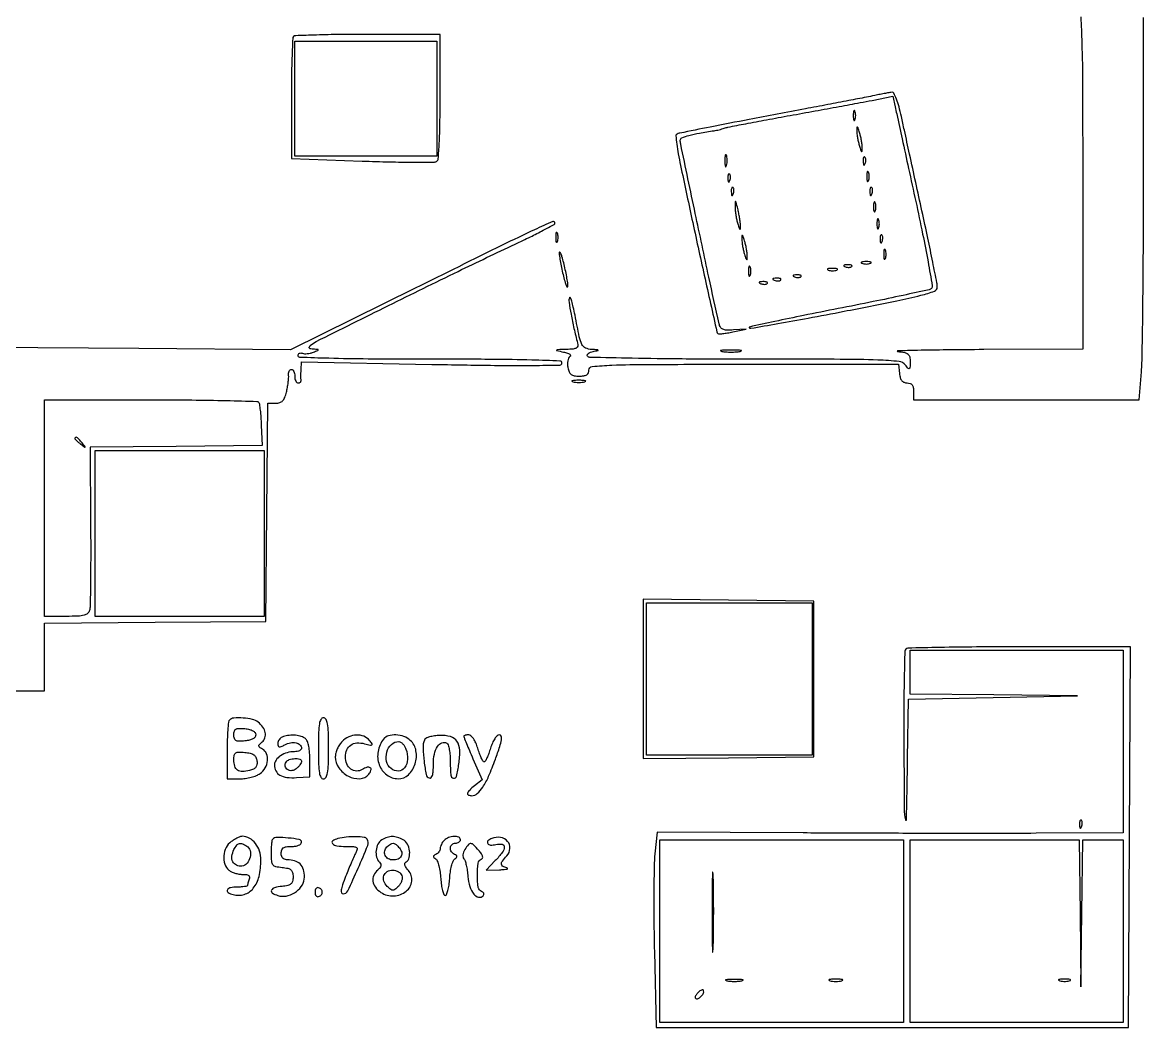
# Model space of a CAD drawing. Extents: x 105 to 1385, y 45 to 986.
# Drawn here: x 873.5 to 1206.2, y 48.5 to 345.5 of the extents above; entities that cross this region are included whole.
import ezdxf

# ---------------------------------------------------------------- set-up
doc = ezdxf.new("R2010")
doc.units = 0

msp = doc.modelspace()

# ---------------------------------------------------------------- linework, layer by layer
for points in [[(1186.411164, 347.138814, -0.006522), (1186.742424, 339.5, -0.006778), (1186.954961, 326.803441, -0.000796), (1187, 298.5), (1187, 249), (1157.75, 248.831897, 0.001327), (1146.779948, 248.739741, 0.002729), (1138.19375, 248.597947, 0.002831), (1132.255758, 248.433821, 0.933501), (1132.25, 248.271532, -0.020816), (1134.369395, 247.960206, -0.126829), (1135.363362, 247.492524, -0.175566), (1135.839816, 246.68141, -0.048874), (1135.968197, 245.189635, -0.007726), (1135.923526, 243.552252, -0.235081), (1135.730939, 243.203468, -0.384636), (1135.417718, 243.244375, -0.014311), (1134.607954, 244.25, 0.209275), (1132.694721, 245.317412, 0.014852), (1126.45923, 245.733299, 0.008461), (1115.251597, 245.95719, 0.000763), (1087.198774, 246, -0.001663), (1068.540949, 246.062053, -0.003312), (1053.77023, 246.258151, -0.000583), (1041.254919, 246.521825, -0.254008), (1040.544186, 246.928506, -0.238541), (1040.51104, 247.316403, -0.127942), (1040.8042, 247.712136, -0.079403), (1041.408578, 248.058366, -0.042994), (1042.235169, 248.292323, 0.002693), (1043.628694, 248.567956, 0.546753), (1043.67112, 248.67752, 0.224169), (1043.495816, 248.772948, 0.001683), (1041.817388, 248.863818, -0.09427), (1040.004846, 249.304893, -0.174255), (1038.931908, 250.348908, -0.061885), (1038.153982, 252.617089, -0.004715), (1036.882398, 258.976186, 0.009174), (1036.379913, 261.377503, 0.020361), (1035.889709, 263.181392, 0.035376), (1035.481426, 264.213234, 0.674033), (1035.232521, 264.197563, 0.117072), (1035.116104, 262.888046, 0.008449), (1035.704368, 259.272995, 0.011935), (1036.562525, 255.084323, 0.010448), (1037.654703, 250.75, -0.110622), (1037.696536, 249.867969, -0.225585), (1037.30465, 249.315187, -0.103828), (1036.330631, 249.010212, -0.016387), (1034.317388, 248.881685, 0.00106), (1031.705526, 248.79519, 0.182256), (1031.450914, 248.688806, 0.600351), (1031.486865, 248.557318, 0.002066), (1033.5, 248.110482, -0.026276), (1034.616426, 247.805311, -0.076422), (1035.326784, 247.44276, -0.208737), (1035.540209, 247.082451, -0.290421), (1035.384109, 246.752664, 0.146057), (1034.990636, 246.301605, 0.05845), (1034.737737, 245.513422, 0.051205), (1034.648669, 244.541628, 0.044519), (1034.750687, 243.523867, 0.052555), (1035.132981, 242.260761, 0.132896), (1035.718942, 241.510657, 0.121294), (1036.64078, 241.118747, 0.040167), (1038.116577, 241, 0.034308), (1039.468604, 241.092881, 0.102426), (1040.338099, 241.401746, 0.149809), (1040.824746, 241.947806, 0.108021), (1041.000192, 242.75, -0.385263), (1041.986419, 243.839721, -0.015377), (1047.786069, 244.240436, -0.008852), (1058.481209, 244.460038, -0.000707), (1086.750192, 244.5), (1132.5, 244.5), (1132.816422, 241.75, 0.042097), (1133.070686, 240.487266, 0.101063), (1133.513006, 239.64647, 0.129053), (1134.17099, 239.168355, 0.093191), (1135.066422, 239, -0.081759), (1135.958652, 238.853123, -0.147598), (1136.556642, 238.426765, -0.120179), (1136.89464, 237.6681, -0.045008), (1137, 236.5), (1137, 234), (1170.351783, 234), (1203.703565, 234), (1204.345789, 242.25, 0.015384), (1204.599423, 247.651309, 0.001171), (1204.80112, 262.25, 0.001611), (1204.944838, 279.66834, 0.001226), (1204.994006, 298.75), (1205, 347)], [(796, 148), (880, 148), (880, 157.986336), (880, 167.972671), (912.75, 168.236336), (945.5, 168.5), (945.763853, 200.75), (946.027706, 233), (948.388853, 233, 0.071548), (949.582894, 233.171741, 0.129137), (950.423778, 233.678716, 0.100421), (951.039057, 234.636068, 0.032504), (951.549048, 236.25, 0.015052), (951.843021, 237.622653, 0.013551), (952.065712, 239.059375, 0.01372), (952.195046, 240.358388, 0.041086), (952.185837, 241.25, -0.054459), (952.196789, 241.91959, -0.079117), (952.361529, 242.485937, -0.103978), (952.647822, 242.863957, -0.180781), (953.01179, 243, -0.192946), (953.38921, 242.848725, -0.087588), (953.709713, 242.4125, -0.067427), (953.92721, 241.765447, -0.04744), (954, 241, 0.048028), (954.073693, 240.234582, 0.068025), (954.29375, 239.5875, 0.088204), (954.618118, 239.151477, 0.191087), (955, 239, 0.075146), (955.373191, 239.056406, 0.101574), (955.671464, 239.220313, 0.119953), (955.848335, 239.464378, 0.137085), (955.881579, 239.75, -0.033005), (955.842494, 240.180141, -0.006158), (955.83273, 240.97294, -0.006572), (955.844935, 241.901481, -0.005963), (955.881579, 242.86001), (956, 245.22002), (994.5, 244.480648, 0.001449), (1013.079942, 244.177678, 0.005884), (1024.391157, 244.159137, 0.002601), (1032.423621, 244.282301, 0.408212), (1033, 244.870638, 0.403003), (1032.430371, 245.462587, 0.002369), (1024.116805, 245.742761, 0.005743), (1012.568037, 245.94448, 0.001495), (994, 246, -0.001535), (975.699284, 246.05617, -0.00556), (964.057677, 246.257096, -0.00212), (955.551636, 246.534637, -0.403459), (955, 247.106989, -0.126608), (955.098864, 247.491165, -0.149823), (955.367188, 247.751147, -0.127798), (955.772481, 247.840911, -0.080778), (956.25, 247.745374, 0.080427), (956.870372, 247.620807, 0.03417), (957.720312, 247.646876, 0.032691), (958.642459, 247.799796, 0.036784), (959.5, 248.0681, 0.002471), (960.859361, 248.613737, 0.289229), (960.965321, 248.761828, 0.416744), (960.86498, 248.873557, 0.003326), (959.55, 248.929715, -0.032925), (958.726312, 249.013903, -0.172412), (958.334675, 249.232531, -0.301134), (958.289977, 249.561151, -0.084095), (958.605829, 250.005829, -0.081254), (960.309031, 251.230129, -0.000317), (981.718232, 261.849608, -0.001886), (1002.303253, 271.947517, -0.003437), (1019.198574, 280.013453, 0.004597), (1023.68688, 282.169001, 0.007348), (1027.475798, 284.101369, 0.002453), (1030.686631, 285.819026, 0.256376), (1030.948574, 286.225249, 0.562076), (1030.318648, 286.67254, 0.007204), (1024.928224, 284.258267, 0.005393), (1015.341663, 279.671263, 0.000412), (989.637635, 267.003511), (952.77527, 248.798828), (907.908627, 249.149414), (863.041983, 249.5)]]:
    msp.add_lwpolyline(points, format="xyb")
for points in [[(953.666667, 341.333333, 0.187706), (953.396901, 340.719891, 0.00173), (953.195833, 335.664118, 0.00555), (953.048129, 329.801564, 0.003523), (953, 322.970048), (953, 305.273429), (973.953004, 304.548652, 0.003043), (982.059577, 304.317628, 0.004718), (989.058618, 304.226858, 0.001588), (995.090808, 304.224709, 0.138566), (995.953004, 304.470955, 0.239585), (996.430845, 305.255753, 0.005454), (996.727034, 309.757147, 0.009651), (996.935862, 315.638009, 0.004049), (997, 323.559017), (997, 342), (975.666667, 342, 0.002923), (967.440703, 341.951908, 0.00465), (960.404167, 341.804167, 0.001222), (954.28868, 341.603893, 0.189785)], [(1125.5, 323.93254, -0.004427), (1123.064652, 323.435538, -0.000568), (1117.828125, 322.421259, -0.000664), (1111.610699, 321.232864, -0.000553), (1105, 319.985969, 0.000701), (1088.39427, 316.848757, 0.001991), (1076.832264, 314.599897, 0.000658), (1067.915109, 312.816384, 0.085956), (1066.875588, 312.412939, 0.29272), (1066.677469, 312.012624, 0.005434), (1066.973841, 309.571798, 0.011477), (1067.428246, 306.657031, 0.007191), (1068.086898, 303.268601, 0.001651), (1071.461047, 287.412679, 0.001428), (1075.105082, 270.791846, 0.000111), (1078.81503, 254.115829, 0.150507), (1079.135644, 253.553127, 0.211581), (1079.431827, 253.449317, 0.008896), (1080.56797, 253.56066, 0.014018), (1081.940809, 253.759049, 0.009369), (1083.5, 254.059381), (1087.5, 254.907886), (1083.719547, 254.651188, -0.020735), (1081.70595, 254.59815, -0.096726), (1080.57537, 254.83674, -0.155714), (1079.899529, 255.417388, -0.083356), (1079.481319, 256.447245, -0.001937), (1076.451096, 270.287505, -0.000794), (1072.441254, 289.093054, -0.000089), (1068.12627, 309.506336, -0.052081), (1068, 310.715287, -0.304784), (1068.476044, 311.423695, -0.028522), (1070.567317, 312.140964, -0.024904), (1073.670266, 312.846529, -0.009817), (1078, 313.519306, 0.017561), (1078.682703, 313.636243, 0.009972), (1079.5, 313.823044, 0.009947), (1080.31685, 314.044317, 0.016156), (1081, 314.268237, -0.038636), (1082.115138, 314.579039, -0.000946), (1087.346875, 315.599797, -0.002048), (1093.493989, 316.760994, -0.001391), (1100.5, 318.034589, 0.000632), (1107.845941, 319.358461, 0.000674), (1115.033656, 320.673218, 0.00064), (1121.21373, 321.82045, 0.003139), (1124.699681, 322.494852), (1130.899362, 323.734688), (1131.547975, 320.617344, 0.002175), (1132.005991, 318.463073, 0.000099), (1133.606425, 311.100274, 0.000165), (1135.51038, 302.36341, 0.000119), (1137.644649, 292.596355, -0.003456), (1139.675854, 282.994089, -0.005567), (1141.258413, 274.783695, -0.001452), (1142.530766, 267.644834, -0.249896), (1142.296355, 266.928587, -0.137912), (1141.567398, 266.53916, -0.000779), (1133.865839, 264.857339, -0.003248), (1125.039973, 263.004339, -0.002049), (1114.715013, 260.950552, 0.001862), (1104.476096, 258.917866, 0.003169), (1095.933852, 257.132492, 0.000488), (1088.46233, 255.513784, 0.593284), (1088.392105, 255.274562, 0.243687), (1088.833231, 255.134549, 0.000424), (1096.817431, 256.517947, 0.002953), (1105.821147, 258.140693, 0.001806), (1116.425189, 260.156241, 0.001744), (1131.993621, 263.230058, 0.01375), (1139.166601, 264.878705, 0.023197), (1143.167081, 266.115326, 0.315799), (1143.998097, 267.297179, 0.048719), (1143.872572, 268.5966, 0.001131), (1142.671567, 274.64789, 0.002503), (1141.211604, 281.733819, 0.001694), (1139.479577, 289.797179, -0.000013), (1137.633069, 298.254923, -0.000013), (1135.822915, 306.548234, -0.000013), (1134.26446, 313.690181, -0.000062), (1133.379196, 317.75, 0.014106), (1132.684655, 320.554345, 0.02351), (1131.924136, 322.864731, 0.020363), (1131.182717, 324.590693, 0.314062), (1130.649619, 324.892908, 0.01977), (1129.977411, 324.80337, 0.003105), (1128.662701, 324.566624, 0.003447), (1127.115728, 324.267076, 0.003002)], [(1119.157895, 318, 0.017491), (1119.189089, 317.10856, 0.078554), (1119.306058, 316.601562, 0.447206), (1119.474999, 316.540618, 0.174857), (1119.662281, 316.75, 0.057986), (1119.818615, 317.320008, 0.037979), (1119.87034, 318, 0.037979), (1119.818615, 318.679992, 0.057986), (1119.662281, 319.25, 0.174857), (1119.474999, 319.459382, 0.447206), (1119.306058, 319.398438, 0.078554), (1119.189089, 318.89144, 0.017491)], [(1120.19936, 313.5, 0.0298), (1120.255671, 312.556033, 0.014229), (1120.434548, 311.353125, 0.01405), (1120.693325, 310.103357, 0.019418), (1121, 309, 0.004595), (1121.442721, 307.660122, 0.172749), (1121.63806, 307.413781, 0.574334), (1121.778516, 307.487696, 0.010926), (1121.80064, 308.5, 0.0298), (1121.744329, 309.443967, 0.014229), (1121.565452, 310.646875, 0.01405), (1121.306675, 311.896643, 0.019418), (1121, 313, 0.004595), (1120.557279, 314.339878, 0.172749), (1120.36194, 314.586219, 0.574334), (1120.221484, 314.512304, 0.010926)], [(1081.194949, 304.5, 0.012823), (1081.235556, 303.431793, 0.080377), (1081.356533, 302.900903, 0.597527), (1081.51666, 302.883358, 0.087174), (1081.692991, 303.269032, 0.037336), (1081.832894, 304.036634, 0.029507), (1081.872264, 304.880008, 0.030339), (1081.814405, 305.671085, 0.06278), (1081.655937, 306.269032, 0.31318), (1081.47713, 306.386009, 0.333666), (1081.315079, 306.257153, 0.052471), (1081.212705, 305.580113, 0.014395)], [(1122.078947, 304.416667, 0.018894), (1122.137993, 303.670344, 0.168741), (1122.279315, 303.37858, 0.470617), (1122.461564, 303.395823, 0.054073), (1122.683114, 303.8125, 0.051402), (1122.839148, 304.359369, 0.05415), (1122.876576, 304.916927, 0.060344), (1122.797407, 305.402231, 0.126455), (1122.604167, 305.729167, 0.296942), (1122.385309, 305.77538, 0.208169), (1122.200665, 305.592839, 0.077125), (1122.089945, 305.112848, 0.028489)], [(1082.078947, 299.416667, 0.018894), (1082.137993, 298.670344, 0.168741), (1082.279315, 298.37858, 0.470617), (1082.461564, 298.395823, 0.054073), (1082.683114, 298.8125, 0.051402), (1082.839148, 299.359369, 0.05415), (1082.876576, 299.916927, 0.060344), (1082.797407, 300.402231, 0.126455), (1082.604167, 300.729167, 0.296942), (1082.385309, 300.77538, 0.208169), (1082.200665, 300.592839, 0.077125), (1082.089945, 300.112848, 0.028489)], [(1123.157895, 300, 0.017491), (1123.189089, 299.10856, 0.078554), (1123.306058, 298.601562, 0.447206), (1123.474999, 298.540618, 0.174857), (1123.662281, 298.75, 0.057986), (1123.818615, 299.320008, 0.037979), (1123.87034, 300, 0.037979), (1123.818615, 300.679992, 0.057986), (1123.662281, 301.25, 0.174857), (1123.474999, 301.459382, 0.447206), (1123.306058, 301.398438, 0.078554), (1123.189089, 300.89144, 0.017491)], [(1083.078947, 295.416667, 0.018894), (1083.137993, 294.670344, 0.168741), (1083.279315, 294.37858, 0.470617), (1083.461564, 294.395823, 0.054073), (1083.683114, 294.8125, 0.051402), (1083.839148, 295.359369, 0.05415), (1083.876576, 295.916927, 0.060344), (1083.797407, 296.402231, 0.126455), (1083.604167, 296.729167, 0.296942), (1083.385309, 296.77538, 0.208169), (1083.200665, 296.592839, 0.077125), (1083.089945, 296.112848, 0.028489)], [(1124.078947, 295.416667, 0.018894), (1124.137993, 294.670344, 0.168741), (1124.279315, 294.37858, 0.470617), (1124.461564, 294.395823, 0.054073), (1124.683114, 294.8125, 0.051402), (1124.839148, 295.359369, 0.05415), (1124.876576, 295.916927, 0.060344), (1124.797407, 296.402231, 0.126455), (1124.604167, 296.729167, 0.296942), (1124.385309, 296.77538, 0.208169), (1124.200665, 296.592839, 0.077125), (1124.089945, 296.112848, 0.028489)], [(1084.217995, 291, 0.025806), (1084.26827, 289.861933, 0.01485), (1084.440022, 288.5, 0.014811), (1084.694438, 287.13873, 0.023892), (1085, 286, 0.004611), (1085.437926, 284.674775, 0.169995), (1085.631746, 284.427679, 0.580902), (1085.769344, 284.499952, 0.010989), (1085.782005, 285.5, 0.025901), (1085.7223, 286.475822, 0.010562), (1085.544604, 287.79375, 0.010417), (1085.293677, 289.204906, 0.01309), (1085, 290.5, 0.001764), (1084.51148, 292.391898, 0.188614), (1084.358141, 292.602617, 0.585438), (1084.239974, 292.539525, 0.003411)], [(1125.157895, 291, 0.017491), (1125.189089, 290.10856, 0.078554), (1125.306058, 289.601562, 0.447206), (1125.474999, 289.540618, 0.174857), (1125.662281, 289.75, 0.057986), (1125.818615, 290.320008, 0.037979), (1125.87034, 291, 0.037979), (1125.818615, 291.679992, 0.057986), (1125.662281, 292.25, 0.174857), (1125.474999, 292.459382, 0.447206), (1125.306058, 292.398438, 0.078554), (1125.189089, 291.89144, 0.017491)], [(1126.157895, 286, 0.017491), (1126.189089, 285.10856, 0.078554), (1126.306058, 284.601562, 0.447206), (1126.474999, 284.540618, 0.174857), (1126.662281, 284.75, 0.057986), (1126.818615, 285.320008, 0.037979), (1126.87034, 286, 0.037979), (1126.818615, 286.679992, 0.057986), (1126.662281, 287.25, 0.174857), (1126.474999, 287.459382, 0.447206), (1126.306058, 287.398438, 0.078554), (1126.189089, 286.89144, 0.017491)], [(1031.157895, 282, 0.017491), (1031.189089, 281.10856, 0.078554), (1031.306058, 280.601562, 0.447206), (1031.474999, 280.540618, 0.174857), (1031.662281, 280.75, 0.057986), (1031.818615, 281.320008, 0.037979), (1031.87034, 282, 0.037979), (1031.818615, 282.679992, 0.057986), (1031.662281, 283.25, 0.174857), (1031.474999, 283.459382, 0.447206), (1031.306058, 283.398438, 0.078554), (1031.189089, 282.89144, 0.017491)], [(1127.078947, 281.416667, 0.018894), (1127.137993, 280.670344, 0.168741), (1127.279315, 280.37858, 0.470617), (1127.461564, 280.395823, 0.054073), (1127.683114, 280.8125, 0.051402), (1127.839148, 281.359369, 0.05415), (1127.876576, 281.916927, 0.060344), (1127.797407, 282.402231, 0.126455), (1127.604167, 282.729167, 0.296942), (1127.385309, 282.77538, 0.208169), (1127.200665, 282.592839, 0.077125), (1127.089945, 282.112848, 0.028489)], [(1086.19936, 281.5, 0.0298), (1086.255671, 280.556033, 0.014229), (1086.434548, 279.353125, 0.01405), (1086.693325, 278.103357, 0.019418), (1087, 277, 0.004595), (1087.442721, 275.660122, 0.172749), (1087.63806, 275.413781, 0.574334), (1087.778516, 275.487696, 0.010926), (1087.80064, 276.5, 0.0298), (1087.744329, 277.443967, 0.014229), (1087.565452, 278.646875, 0.01405), (1087.306675, 279.896643, 0.019418), (1087, 281, 0.004595), (1086.557279, 282.339878, 0.172749), (1086.36194, 282.586219, 0.574334), (1086.221484, 282.512304, 0.010926)], [(1032.214791, 277.5, 0.038415), (1032.285888, 276.41433, 0.009061), (1032.57622, 274.61875, 0.009277), (1032.986893, 272.560937, 0.009016), (1033.477202, 270.5, 0.009058), (1033.975019, 268.69923, 0.030841), (1034.391578, 267.55625, 0.244845), (1034.623335, 267.369067, 0.47034), (1034.785209, 267.5, 0.038415), (1034.714112, 268.58567, 0.009061), (1034.42378, 270.38125, 0.009277), (1034.013107, 272.439063, 0.009016), (1033.522798, 274.5, 0.009058), (1033.024981, 276.30077, 0.030841), (1032.608422, 277.44375, 0.244845), (1032.376665, 277.630933, 0.47034)], [(1128.157895, 277, 0.017491), (1128.189089, 276.10856, 0.078554), (1128.306058, 275.601562, 0.447206), (1128.474999, 275.540618, 0.174857), (1128.662281, 275.75, 0.057986), (1128.818615, 276.320008, 0.037979), (1128.87034, 277, 0.037979), (1128.818615, 277.679992, 0.057986), (1128.662281, 278.25, 0.174857), (1128.474999, 278.459382, 0.447206), (1128.306058, 278.398438, 0.078554), (1128.189089, 277.89144, 0.017491)], [(1088.157895, 272, 0.017491), (1088.189089, 271.10856, 0.078554), (1088.306058, 270.601562, 0.447206), (1088.474999, 270.540618, 0.174857), (1088.662281, 270.75, 0.057986), (1088.818615, 271.320008, 0.037979), (1088.87034, 272, 0.037979), (1088.818615, 272.679992, 0.057986), (1088.662281, 273.25, 0.174857), (1088.474999, 273.459382, 0.447206), (1088.306058, 273.398438, 0.078554), (1088.189089, 272.89144, 0.017491)], [(1111.75, 272.337719, 0.057986), (1112.320008, 272.181385, 0.037979), (1113, 272.12966, 0.037979), (1113.679992, 272.181385, 0.057986), (1114.25, 272.337719, 0.174857), (1114.459382, 272.525001, 0.447206), (1114.398438, 272.693942, 0.078554), (1113.89144, 272.810911, 0.017491), (1113, 272.842105, 0.017491), (1112.10856, 272.810911, 0.078554), (1111.601562, 272.693942, 0.447206), (1111.540618, 272.525001, 0.174857)], [(1116.8125, 273.316886, 0.051402), (1117.359369, 273.160852, 0.05415), (1117.916927, 273.123424, 0.060344), (1118.402231, 273.202593, 0.126455), (1118.729167, 273.395833, 0.296942), (1118.77538, 273.614691, 0.208169), (1118.592839, 273.799335, 0.077125), (1118.112848, 273.910055, 0.028489), (1117.416667, 273.921053, 0.018894), (1116.670344, 273.862007, 0.168741), (1116.37858, 273.720685, 0.470617), (1116.395823, 273.538436, 0.054073)], [(1121.75, 274.337719, 0.057986), (1122.320008, 274.181385, 0.037979), (1123, 274.12966, 0.037979), (1123.679992, 274.181385, 0.057986), (1124.25, 274.337719, 0.174857), (1124.459382, 274.525001, 0.447206), (1124.398438, 274.693942, 0.078554), (1123.89144, 274.810911, 0.017491), (1123, 274.842105, 0.017491), (1122.10856, 274.810911, 0.078554), (1121.601562, 274.693942, 0.447206), (1121.540618, 274.525001, 0.174857)], [(1095.8125, 269.316886, 0.051402), (1096.359369, 269.160852, 0.05415), (1096.916927, 269.123424, 0.060344), (1097.402231, 269.202593, 0.126455), (1097.729167, 269.395833, 0.296942), (1097.77538, 269.614691, 0.208169), (1097.592839, 269.799335, 0.077125), (1097.112848, 269.910055, 0.028489), (1096.416667, 269.921053, 0.018894), (1095.670344, 269.862007, 0.168741), (1095.37858, 269.720685, 0.470617), (1095.395823, 269.538436, 0.054073)], [(1101.8125, 270.316886, 0.051402), (1102.359369, 270.160852, 0.05415), (1102.916927, 270.123424, 0.060344), (1103.402231, 270.202593, 0.126455), (1103.729167, 270.395833, 0.296942), (1103.77538, 270.614691, 0.208169), (1103.592839, 270.799335, 0.077125), (1103.112848, 270.910055, 0.028489), (1102.416667, 270.921053, 0.018894), (1101.670344, 270.862007, 0.168741), (1101.37858, 270.720685, 0.470617), (1101.395823, 270.538436, 0.054073)], [(1091.8125, 268.316886, 0.051402), (1092.359369, 268.160852, 0.05415), (1092.916927, 268.123424, 0.060344), (1093.402231, 268.202593, 0.126455), (1093.729167, 268.395833, 0.296942), (1093.77538, 268.614691, 0.208169), (1093.592839, 268.799335, 0.077125), (1093.112848, 268.910055, 0.028489), (1092.416667, 268.921053, 0.018894), (1091.670344, 268.862007, 0.168741), (1091.37858, 268.720685, 0.470617), (1091.395823, 268.538436, 0.054073)], [(1080.25, 248.283746, 0.023547), (1081.502218, 248.153981, 0.014044), (1083, 248.111902, 0.014044), (1084.497782, 248.153981, 0.023547), (1085.75, 248.283746, 0.124239), (1086.112409, 248.435926, 0.664672), (1086.076563, 248.577962, 0.03126), (1084.97062, 248.675363, 0.006336), (1083, 248.700336, 0.006336), (1081.02938, 248.675363, 0.03126), (1079.923437, 248.577962, 0.664672), (1079.887591, 248.435926, 0.124239)], [(1036.25, 239.310674, 0.039571), (1037.047266, 239.168469, 0.024357), (1038, 239.122029, 0.024357), (1038.952734, 239.168469, 0.039571), (1039.75, 239.310674, 0.161593), (1040.00914, 239.478988, 0.542911), (1039.957813, 239.633659, 0.052887), (1039.251983, 239.740287, 0.011065), (1038, 239.767997, 0.011065), (1036.748017, 239.740287, 0.052887), (1036.042187, 239.633659, 0.542911), (1035.99086, 239.478988, 0.161593)], [(943.357826, 233.230042, -0.104491), (943.557689, 232.674503, -0.006495), (943.775402, 230.929622, -0.009385), (943.970196, 228.826819, -0.00681), (944.111131, 226.480042), (944.388575, 220.5), (918.944287, 220.233633), (893.5, 219.967267), (893.640528, 196.733633, -0.00188), (893.661198, 187.703535, -0.002808), (893.605263, 179.810817, -0.001186), (893.503509, 173.061345, -0.059691), (893.32314, 171.75, -0.156152), (892.76398, 170.869378, -0.112104), (891.718733, 170.335809, -0.052423), (889.866776, 170.067339, -0.009803), (886.432612, 170), (880, 170), (880, 202), (880, 234), (911.440983, 234, -0.002293), (923.529525, 233.944563, -0.003737), (933.785961, 233.773825, -0.00066), (942.811723, 233.544165, -0.252804)], [(889, 222.622445, 0.184603), (889.08115, 222.410139, 0.013803), (889.514063, 221.952641, 0.017649), (890.079598, 221.425681, 0.012436), (890.75, 220.872445, 0.001576), (891.879507, 219.99236, 0.377591), (892, 220, 0.377591), (892.00764, 220.120493, 0.001576), (891.127555, 221.25, 0.017685), (890.23668, 222.306759, 0.065617), (889.573889, 222.869516, 0.241985), (889.193395, 222.90695, 0.307699)], [(1134.666667, 160.333333, 0.192698), (1134.396964, 159.703639, 0.000839), (1134.229909, 152.200521, 0.003855), (1134.11959, 143.63065, 0.002402), (1134.116001, 133.583333, 0.000606), (1134.231849, 113.109951, 0.047192), (1134.55966, 109.88127, 0.89798), (1134.903207, 109.911614, 0.00085), (1135.221655, 128), (1135.5, 145.5), (1160.5, 146.026377), (1185.5, 146.552755), (1160.75, 146.776377), (1136, 147), (1136, 153.5), (1136, 160), (1167.5, 160), (1199, 160), (1199, 133), (1199, 106), (1173.25, 105.879578, -0.001126), (1160.406898, 105.848451, -0.000421), (1142.386038, 105.860556, -0.000417), (1122.751795, 105.906676, -0.000506), (1104.340768, 105.983924), (1061.181537, 106.208691), (1060.514619, 99.854345, 0.021287), (1060.282427, 96.114432, 0.003369), (1060.188986, 88.757214, 0.003732), (1060.202031, 80.080231, 0.003256), (1060.342606, 71), (1060.837511, 48.5), (1130.668756, 48.5), (1200.5, 48.5), (1200.836084, 104.75), (1201.172168, 161), (1168.252751, 161, 0.001896), (1155.584186, 160.951972, 0.003066), (1144.807579, 160.804167, 0.000535), (1135.303474, 160.605347, 0.193205)], [(934.666667, 139.333333, 0.173108), (934.401196, 138.773194, 0.006456), (934.195833, 136.414583, 0.011027), (934.048357, 133.574835, 0.007459), (934, 130.333333), (934, 122), (937.777494, 122, 0.035455), (939.386753, 122.114257, 0.02803), (941.09821, 122.457282, 0.028793), (942.657068, 122.959076, 0.060578), (943.777494, 123.556704, 0.112793), (945.260933, 125.197257, 0.105243), (945.932189, 127.361138, 0.118411), (945.633395, 129.412444, 0.171714), (944.436812, 130.775424, -0.029653), (943.596067, 131.313713, -0.232567), (943.385879, 131.712561, -0.206124), (943.56172, 132.154656, -0.023244), (944.377371, 132.898227, 0.142269), (945.202606, 134.116376, 0.129823), (945.285538, 135.634088, 0.104434), (944.576343, 137.258134, 0.06829), (943.169134, 138.75, 0.115365), (941.481575, 139.562083, 0.037591), (938.72732, 139.960469, 0.035639), (936.018966, 139.953029, 0.17975)], [(961, 131, 0.005946), (961.056738, 126.229484, 0.035355), (961.291667, 123.75, 0.084509), (961.743224, 122.447695, 0.273642), (962.5, 122, 0.273642), (963.256776, 122.447695, 0.084509), (963.708333, 123.75, 0.035355), (963.943262, 126.229484, 0.005946), (964, 131, 0.005946), (963.943262, 135.770516, 0.035355), (963.708333, 138.25, 0.084509), (963.256776, 139.552305, 0.273642), (962.5, 140, 0.273642), (961.743224, 139.552305, 0.084509), (961.291667, 138.25, 0.035355), (961.056738, 135.770516, 0.005946)], [(942.5, 135, -0.165174), (942.277529, 134.344928, -0.102123), (941.656107, 133.808123, -0.070033), (940.638763, 133.414592, -0.033296), (939.25, 133.186642, -0.021809), (937.48197, 133.093718, -0.130185), (936.595208, 133.320161, -0.202897), (936.144587, 133.898978, -0.06538), (936, 135, -0.06538), (936.144587, 136.101022, -0.202897), (936.595208, 136.679839, -0.130185), (937.48197, 136.906282, -0.021809), (939.25, 136.813358, -0.033296), (940.638763, 136.585408, -0.070033), (941.656107, 136.191877, -0.102123), (942.277529, 135.655072, -0.165174)], [(950.25, 134.337719, 0.089629), (949.772078, 134.036548, 0.065373), (949.367188, 133.555016, 0.064113), (949.093371, 132.974206, 0.078281), (949, 132.381483, 0.077509), (949.104349, 131.712387, 0.281978), (949.416331, 131.443308, 0.144145), (949.990433, 131.515041, 0.020196), (951.078141, 132.04182, -0.077135), (952.746216, 132.627063, -0.096787), (954.381698, 132.611511, -0.131385), (955.552383, 132.026011, -0.21465), (956, 131.031385, -0.191312), (955.843569, 130.637512, -0.08813), (955.393188, 130.302969, -0.067953), (954.72484, 130.076002, -0.047956), (953.934259, 130, 0.068058), (951.728673, 129.698388, 0.077934), (949.793876, 128.817212, 0.091894), (948.466325, 127.539703, 0.156595), (948, 126.087261, 0.120806), (948.436865, 124.305528, 0.143922), (949.633166, 123.063818, 0.103445), (951.662538, 122.409313, 0.043261), (954.549503, 122.353417), (958.5, 122.618927), (958.453799, 127.874492, 0.018613), (958.345538, 130.225688, 0.038784), (958.052124, 132.035069, 0.051604), (957.59184, 133.330471, 0.141491), (956.953799, 134.049715, 0.083558), (955.582639, 134.62509, 0.046946), (953.788506, 134.871993, 0.045721), (951.903728, 134.780615, 0.061002)], [(968, 133, 0.053359), (967.234353, 132.050827, 0.038504), (966.5875, 130.853125, 0.03911), (966.145262, 129.603108, 0.065559), (966, 128.5, 0.155084), (967.034755, 125.244122, 0.118997), (969.860933, 122.772942, 0.133637), (973.247234, 122.030248, 0.21008), (975.868879, 123.342009, 0.084376), (976.544599, 124.510303, 0.333468), (976.323315, 125.258043, 0.242094), (975.39639, 125.411705, 0.061949), (973.97339, 124.751309, -0.149077), (972.262462, 124.292, -0.154255), (970.612686, 124.875214, -0.132482), (969.4228, 126.40372, -0.09984), (969, 128.5, -0.098493), (969.406079, 130.541471, -0.145266), (970.549244, 131.951606, -0.133983), (972.355674, 132.579823, -0.078275), (974.654347, 132.377186, 0.006887), (976.382734, 131.971794, 0.200805), (976.819805, 132.051205, 0.426795), (976.877678, 132.355488, 0.017574), (976.127555, 133.334126, 0.126335), (974.454225, 134.555043, 0.10541), (972.279052, 134.92609, 0.096939), (969.987858, 134.379071, 0.08968)], [(980.266877, 133.75, 0.123958), (978.630156, 130.05784, 0.131744), (978.990841, 126.121431, 0.145033), (981.206323, 123.154553, 0.159846), (984.595012, 122.015313, 0.19378), (987.600102, 123.199954, 0.127362), (989.59774, 126.392515, 0.120545), (989.855091, 130.296715, 0.166802), (988.171259, 133.345012, 0.097979), (986.295372, 134.470059, 0.073558), (983.929402, 134.944846, 0.079126), (981.709346, 134.70699, 0.161948)], [(992.344456, 133.455255, 0.098933), (991.940211, 131.08871, 0.024177), (992.243559, 127.125082, 0.017995), (992.874403, 123.233675, 0.270327), (993.75, 122.244836, 0.270431), (994.304169, 122.363068, 0.134034), (994.703008, 122.990981, 0.058995), (994.93502, 124.254813, 0.015927), (995, 126.294222, -0.049475), (995.29871, 129.305641, -0.092217), (996.208843, 131.573432, -0.15798), (997.512842, 132.653751, -0.237327), (998.956195, 132.527073, -0.184531), (999.362764, 131.994764, -0.025651), (999.693382, 130.620052, -0.026542), (999.923757, 128.880361, -0.019649), (1000, 126.940983, 0.019111), (1000.148812, 123.048953, 0.331031), (1000.934306, 122.145712, 0.40926), (1001.824582, 122.705446, 0.02094), (1002.53512, 126.38563, 0.043334), (1002.791699, 130.50295, 0.142599), (1001.97568, 133.071034, 0.179442), (1000.055576, 134.455602, 0.077354), (996.873581, 134.823915, 0.027306), (995.283119, 134.67435, 0.036292), (993.86632, 134.356166, 0.039499), (992.78332, 133.933089, 0.190508)], [(1004, 134.565914, 0.095242), (1004.060461, 134.251386, 0.001316), (1004.790209, 132.43727, 0.003645), (1005.659097, 130.337678, 0.002385), (1006.690075, 127.929036), (1009.38015, 121.726245), (1007.190075, 119.95283, 0.019792), (1005.630714, 118.584508, 0.133851), (1005.103328, 117.71431, 0.381498), (1005.353463, 117.196722, 0.098242), (1006.345012, 117, 0.181697), (1007.985, 117.616307, 0.069134), (1009.610264, 119.492694, 0.042784), (1011.336359, 122.726906, 0.014046), (1013.323077, 127.75, 0.006704), (1014.632435, 131.50954, 0.039585), (1015.133029, 133.532332, 0.11298), (1015.0679, 134.589453, 0.332571), (1014.518936, 135, 0.198313), (1013.875032, 134.734156, 0.051255), (1013.149549, 133.84665, 0.043217), (1012.452048, 132.559148, 0.029761), (1011.881854, 131, -0.014685), (1011.37309, 129.467137, -0.022481), (1010.834707, 128.175, -0.018621), (1010.32574, 127.190109, -0.270465), (1010, 127, -0.270465), (1009.67426, 127.190109, -0.018621), (1009.165293, 128.175, -0.022481), (1008.62691, 129.467137, -0.014685), (1008.118146, 131, 0.029476), (1007.542826, 132.575937, 0.044425), (1006.845195, 133.859772, 0.053834), (1006.117836, 134.733711, 0.194685), (1005.459858, 135, 0.028146), (1004.900509, 134.968488, 0.044145), (1004.428833, 134.872487, 0.054963), (1004.098237, 134.733166, 0.271958)], [(942.814919, 127.285346, -0.064517), (942.828433, 126.195194, -0.135933), (942.511861, 125.417696, -0.121443), (941.81006, 124.859157, -0.046185), (940.621755, 124.441202, -0.055027), (938.492651, 124.14993, -0.158521), (937.081564, 124.568571, -0.174351), (936.268288, 125.701202, -0.069487), (936, 127.622375, -0.04328), (936.119718, 129.002864, -0.203913), (936.543155, 129.65581, -0.151977), (937.39663, 129.91191, -0.021502), (939.25, 129.813358, -0.033318), (940.85263, 129.550233, -0.097176), (941.870214, 129.092036, -0.126433), (942.485557, 128.365073, -0.077568)], [(986.882981, 130.787295, -0.098869), (987.366675, 127.736056, -0.153842), (986.472765, 125.249985, -0.224216), (984.618959, 124.286762, -0.184757), (982.487265, 125.010569, -0.164754), (981.181068, 127.13389, -0.125363), (981.248439, 129.882818, -0.133593), (982.601153, 132.141842, -0.193783), (984.732224, 133, -0.138367), (985.302111, 132.839215, -0.062486), (985.913552, 132.350018, -0.054972), (986.471068, 131.633692, -0.049345)], [(956, 127.122445, -0.119946), (955.896828, 126.698558, -0.035796), (955.546925, 126.126653, -0.033633), (955.047902, 125.519388, -0.030751), (954.457618, 124.964826, -0.143374), (953.150122, 124.399781, -0.176109), (951.862009, 124.69532, -0.20956), (951.20811, 125.685844, -0.182981), (951.446149, 126.912868, -0.173717), (952.389221, 127.664978, -0.070926), (954.023233, 127.975174, -0.082536), (955.491599, 127.800041, -0.33344)], [(1186.078947, 108.416667, 0.018894), (1186.137993, 107.670344, 0.168741), (1186.279315, 107.37858, 0.470617), (1186.461564, 107.395823, 0.054073), (1186.683114, 107.8125, 0.051402), (1186.839148, 108.359369, 0.05415), (1186.876576, 108.916927, 0.060344), (1186.797407, 109.402231, 0.126455), (1186.604167, 109.729167, 0.296942), (1186.385309, 109.77538, 0.208169), (1186.200665, 109.592839, 0.077125), (1186.089945, 109.112848, 0.028489)], [(935.222506, 103.443296, 0.12523), (933.719233, 101.696541, 0.094399), (933.033117, 99.24809, 0.097413), (933.303059, 96.786762, 0.144652), (934.503079, 94.997445, 0.06528), (935.262368, 94.518921, 0.033465), (936.315437, 94.116437, 0.032576), (937.473264, 93.841628, 0.042002), (938.562101, 93.75, -0.031692), (939.733069, 93.675704, -0.126553), (940.395721, 93.412188, -0.217418), (940.652999, 92.954775, -0.113128), (940.559022, 92.293213, 0.008769), (940.344987, 91.704798, 0.010395), (940.164213, 91.141506, 0.009328), (940.030933, 90.66198, 0.063194), (940, 90.418213, -0.354811), (939.866077, 90.253247, -0.017119), (939.11875, 90.12285, -0.021539), (938.150145, 90.030124, -0.013093), (937, 90, 0.045834), (934.987768, 89.815154, 0.22632), (934.091579, 89.163992, 0.399852), (934.298322, 88.39748, 0.072831), (935.787295, 87.765874, 0.139041), (939.082495, 87.83354, 0.15065), (941.733107, 89.630984, 0.111978), (943.437444, 93.133916, 0.057513), (944, 98.008396, 0.079266), (943.579387, 100.644909, 0.087762), (942.362448, 102.918342, 0.097828), (940.571253, 104.45546, 0.129256), (938.5, 105, 0.089205), (937.950882, 104.901246, 0.02189), (937.102054, 104.542718, 0.021722), (936.1508, 104.039161, 0.020182)], [(947.416667, 104.083333, 0.162357), (947.252148, 103.754168, 0.010598), (947.122396, 102.681632, 0.014522), (947.030315, 101.371239, 0.010278), (947, 99.896692, 0.020402), (947.092135, 97.639676, 0.148745), (947.486299, 96.643932, 0.172566), (948.33916, 96.113046, 0.029732), (950.25, 95.813358, -0.028459), (951.980404, 95.546479, -0.126565), (952.893664, 95.092049, -0.161027), (953.355282, 94.318403, -0.054719), (953.5, 93, -0.054719), (953.355282, 91.681597, -0.161027), (952.893664, 90.907951, -0.126565), (951.980404, 90.453521, -0.028459), (950.25, 90.186642, 0.037081), (948.00768, 89.801159, 0.225011), (947.120909, 89.0737, 0.380165), (947.361072, 88.255358, 0.062938), (948.983906, 87.505108, 0.123136), (951.433505, 87.352319, 0.092236), (953.966719, 88.32525, 0.093822), (955.945396, 90.123803, 0.13366), (956.822258, 92.31786, 0.075236), (956.738807, 94.65264, 0.120044), (955.919788, 96.462962, 0.130309), (954.419956, 97.598015, 0.097475), (952.377555, 98, -0.049969), (951.271558, 98.110807, -0.125567), (950.547194, 98.4603, -0.144289), (950.138602, 99.077416, -0.074697), (950, 100, -0.081208), (950.159458, 100.975317, -0.166173), (950.625, 101.583333, -0.116834), (951.499083, 101.907747, -0.030703), (953, 102, 0.036703), (954.188957, 102.087395, 0.062091), (955.15, 102.354167, 0.086236), (955.781973, 102.756427, 0.21103), (956, 103.25, 0.360883), (955.346794, 104.037145, 0.02217), (952.104627, 104.497729, 0.024625), (948.794084, 104.655246, 0.198472)], [(966.75, 104.310674, 0.085501), (965.228236, 103.619751, 0.468907), (965.152128, 102.838235, 0.164142), (966.460864, 102.180731, 0.03506), (969.035184, 102, -0.010054), (971.401961, 101.952402, -0.127431), (972.24767, 101.69661, -0.325834), (972.467278, 101.167802, -0.063847), (972.078147, 100.146019, 0.017091), (971.568525, 99.110176, 0.003916), (970.781557, 97.325002, 0.004045), (969.906907, 95.252131, 0.003933), (969.057555, 93.146019, 0.010301), (968.12765, 90.636489, 0.048036), (967.763943, 89.138998, 0.125842), (967.852334, 88.324525, 0.312716), (968.320473, 88, 0.288984), (969.660051, 88.844783, 0.007567), (972.735993, 95.54497, 0.008228), (975.5828, 102.301057, 0.238343), (975.426818, 104.118412, 0.22806), (974.543837, 104.682847, 0.024547), (972.056241, 104.860361, 0.029686), (969.253109, 104.756039, 0.039786)], [(979.75, 103.919901, 0.145443), (978.615083, 102.712647, 0.089802), (978.060212, 100.82948, 0.088615), (978.197912, 98.847129, 0.135642), (979.042382, 97.357618, -0.095726), (979.411687, 96.811415, -0.155155), (979.464846, 96.258232, -0.120521), (979.181799, 95.675168, -0.046596), (978.542382, 95.035174, 0.113152), (977.356431, 93.48393, 0.14345), (977.101535, 91.706369, 0.129271), (977.850171, 89.933936, 0.083693), (979.492715, 88.412816, 0.157165), (983.292012, 87.368445, 0.15919), (986.963585, 88.747296, 0.198759), (988.612312, 91.740954, 0.214861), (987.593521, 94.89666, -0.033299), (986.906823, 95.765224, -0.087946), (986.579757, 96.484099, -0.147445), (986.602927, 97.045576, -0.17248), (986.934857, 97.45974, 0.196776), (987.837036, 98.700657, 0.093488), (987.944778, 100.708304, 0.088338), (987.302311, 102.720628, 0.149638), (986.065741, 103.964816, 0.045278), (984.363785, 104.686204, 0.079547), (982.856268, 104.916586, 0.081221), (981.37382, 104.663338, 0.049072)], [(998.2, 103.8, 0.044388), (997.740756, 103.251079, 0.036786), (997.3525, 102.595104, 0.038236), (997.085766, 101.935822, 0.077156), (997, 101.383333, -0.091862), (996.906797, 100.880313, -0.065334), (996.632812, 100.375072, -0.063602), (996.227884, 99.94424, -0.076118), (995.75, 99.659464, 0.045596), (995.187965, 99.369293, 0.243562), (995.020305, 99.080007, 0.216325), (995.151513, 98.750213, 0.036684), (995.685788, 98.306799, -0.149847), (996.165078, 97.681429, -0.026119), (996.615551, 96.24662, -0.02633), (996.97859, 94.449604, -0.020925), (997.185788, 92.480668, 0.018812), (997.378521, 90.571725, 0.029944), (997.70145, 88.963071, 0.030185), (998.092498, 87.776434, 0.307176), (998.5, 87.5, 0.307176), (998.907502, 87.776434, 0.030185), (999.29855, 88.963071, 0.029944), (999.621479, 90.571725, 0.018812), (999.814212, 92.480668, -0.020925), (1000.02141, 94.449604, -0.02633), (1000.384449, 96.24662, -0.026119), (1000.834922, 97.681429, -0.149847), (1001.314212, 98.306799, 0.036684), (1001.848487, 98.750213, 0.216325), (1001.979695, 99.080007, 0.243562), (1001.812035, 99.369293, 0.045596), (1001.25, 99.659464, -0.157251), (1000.32503, 100.434471, -0.160389), (1000.03632, 101.597263, -0.183301), (1000.502909, 102.595409, -0.195159), (1001.5, 103, 0.064853), (1002.073457, 103.074694, 0.082425), (1002.559375, 103.29375, 0.098894), (1002.884432, 103.618646, 0.148195), (1003, 104, 0.308176), (1002.49618, 104.73979, 0.104548), (1001.144926, 104.967148, 0.079759), (999.486565, 104.629559, 0.106751)], [(1012.25, 104.349228, 0.092981), (1011.133649, 103.622848, 0.372444), (1011.061987, 102.874459, 0.23705), (1011.931602, 102.413185, 0.067124), (1013.5, 102.589356, -0.100971), (1015.301977, 102.669858, -0.380193), (1015.96125, 101.867065, -0.152959), (1015.377536, 100.230723, -0.029451), (1013.312909, 97.804719), (1010.625818, 95), (1014.562909, 95.116001, 0.011327), (1015.976345, 95.18972, 0.045434), (1016.829417, 95.332266, 0.415955), (1016.931853, 95.508688, 0.26947), (1016.75, 95.689326, -0.054065), (1015.48284, 96.171555, -0.278714), (1015.103427, 96.782816, -0.168179), (1015.393172, 97.653162, -0.020242), (1016.707962, 99.229795, 0.165743), (1017.649768, 101.414226, 0.201411), (1016.956431, 103.513898, 0.177728), (1014.862121, 104.66503, 0.136389)], [(939.837492, 102.121597, -0.192709), (940.813384, 100.769274, -0.122103), (940.816039, 98.799602, -0.119172), (939.892928, 97.021609, -0.180154), (938.377278, 96.197128, -0.143773), (936.776349, 96.429046, -0.175287), (935.702711, 97.483748, -0.144404), (935.430467, 99.166233, -0.091502), (936.03877, 101.072442, -0.039786), (936.863844, 102.357048, -0.164169), (937.618229, 102.867525, -0.168031), (938.51662, 102.810415, -0.042151)], [(984.963645, 101.543805, -0.108705), (985.623478, 100.264427, -0.19107), (985.485393, 99.099493, -0.177404), (984.565837, 98.286341, -0.093499), (983.047972, 98, -0.130327), (981.655937, 98.369107, -0.15735), (980.747955, 99.362974, -0.163688), (980.612208, 100.66818, -0.142077), (981.278145, 101.878145, -0.050617), (982.304084, 102.71502, -0.170003), (983.132622, 102.923333, -0.156839), (983.952964, 102.574937, -0.041352)], [(1004.312216, 101.12833, 0.049442), (1003.92032, 100.336229, 0.062746), (1003.730202, 99.543254, 0.074922), (1003.757394, 98.856631, 0.148252), (1004.008538, 98.37833, -0.120735), (1004.363323, 97.783172, -0.019388), (1004.711567, 96.466051, -0.02047), (1005.003572, 94.850153, -0.016694), (1005.186868, 93.101845, 0.057593), (1005.737941, 90.175526, 0.092886), (1006.919863, 87.9405, 0.166345), (1008.355033, 87.021715, 0.27075), (1009.702036, 87.422274, 0.117218), (1009.907545, 87.781568, 0.156592), (1009.898411, 88.154809, 0.138908), (1009.666883, 88.485244, 0.085342), (1009.25, 88.720238, -0.278986), (1008.279848, 89.911056, -0.032489), (1008.012901, 93.485485, -0.032406), (1008.210274, 97.057321, -0.290006), (1009.158914, 98.219638, 0.212421), (1009.514037, 98.544139, 0.172795), (1009.550215, 99.063148, 0.083103), (1009.198112, 99.814096, 0.025964), (1008.436673, 100.802971, 0.01738), (1006.903294, 102.472705, 0.18054), (1006.072331, 102.859807, 0.244713), (1005.33262, 102.545954, 0.032833)], [(985.668129, 93.422459, -0.107618), (985.779092, 92.698051, -0.0621), (985.614871, 91.827526, -0.057719), (985.217556, 90.951528, -0.061146), (984.636744, 90.208173, -0.025361), (983.62453, 89.293746, -0.17268), (983, 89.071429, -0.17268), (982.37547, 89.293746, -0.025361), (981.363256, 90.208173, -0.113839), (980.388675, 91.767168, -0.166806), (980.386391, 93.370767, -0.180021), (981.353735, 94.55394, -0.133077), (983, 95, -0.07031), (983.833823, 94.882165, -0.063381), (984.634655, 94.536597, -0.06681), (985.283005, 94.025694, -0.10124)], [(1077.423279, 82.5, 0.001263), (1077.442816, 74.973577, 0.006649), (1077.518915, 70.842528, 0.92213), (1077.629104, 70.837095, 0.025118), (1077.746765, 72.304351, 0.004628), (1077.846928, 77.180739, 0.002838), (1077.879154, 82.929896, 0.002845), (1077.846372, 88.621237, 0.005067), (1077.74528, 93.304351, 0.04002), (1077.628504, 94.345305, 0.894956), (1077.517255, 94.336278, 0.006174), (1077.442216, 90.035393, 0.001292)], [(960, 88.5, 0.064908), (960.079656, 87.888977, 0.107546), (960.315781, 87.428177, 0.143818), (960.666526, 87.189601, 0.159683), (961.075, 87.191667, 0.073624), (961.485911, 87.399741, 0.066918), (961.834219, 87.723802, 0.070382), (962.069583, 88.110048, 0.102038), (962.15, 88.5, 0.102038), (962.069583, 88.889952, 0.070382), (961.834219, 89.276198, 0.066918), (961.485911, 89.600259, 0.073624), (961.075, 89.808333, 0.159683), (960.666526, 89.810399, 0.143818), (960.315781, 89.571823, 0.107546), (960.079656, 89.111023, 0.064908)], [(1081.75, 62.294267, 0.029693), (1082.774707, 62.159351, 0.017887), (1084, 62.115502, 0.017887), (1085.225293, 62.159351, 0.029693), (1086.25, 62.294267, 0.142433), (1086.560023, 62.453014, 0.611425), (1086.517187, 62.600334, 0.039503), (1085.61149, 62.701569, 0.008087), (1084, 62.727636, 0.008087), (1082.38851, 62.701569, 0.039503), (1081.482813, 62.600334, 0.611425), (1081.439977, 62.453014, 0.142433)], [(1112.25, 62.310674, 0.039571), (1113.047266, 62.168469, 0.024357), (1114, 62.122029, 0.024357), (1114.952734, 62.168469, 0.039571), (1115.75, 62.310674, 0.161593), (1116.00914, 62.478988, 0.542911), (1115.957813, 62.633659, 0.052887), (1115.251983, 62.740287, 0.011065), (1114, 62.767997, 0.011065), (1112.748017, 62.740287, 0.052887), (1112.042187, 62.633659, 0.542911), (1111.99086, 62.478988, 0.161593)], [(1180.269032, 62.307009, 0.037336), (1181.036634, 62.167106, 0.029507), (1181.880008, 62.127736, 0.030339), (1182.671085, 62.185595, 0.06278), (1183.269032, 62.344063, 0.31318), (1183.386009, 62.52287, 0.333666), (1183.257153, 62.684921, 0.052471), (1182.580113, 62.787295, 0.014395), (1181.5, 62.805051, 0.012823), (1180.431793, 62.764444, 0.080377), (1179.900903, 62.643467, 0.597527), (1179.883358, 62.48334, 0.087174)], [(1073.020056, 58.524166, 0.030483), (1072.548584, 57.879936, 0.110288), (1072.374856, 57.405689, 0.256649), (1072.485592, 57.121034, 0.176123), (1072.818538, 57, 0.149534), (1073.689562, 57.266453, 0.084765), (1074.493857, 58.035287, 0.097357), (1074.922393, 58.934546, 0.264952), (1074.742636, 59.590697, 0.274667), (1074.47727, 59.658254, 0.066988), (1074.047854, 59.466178, 0.05004), (1073.53795, 59.075014, 0.030935)]]:
    msp.add_lwpolyline(points, format="xyb", close=True)
for points in [[(996, 323), (996, 306), (975, 306), (954, 306), (954, 323), (954, 340), (975, 340), (996, 340)], [(945, 194.5), (945, 170), (920, 170), (895, 170), (895, 194.5), (895, 219), (920, 219), (945, 219)], [(1057, 151.5), (1057, 127.965658), (1082.25, 128.232829), (1107.5, 128.5), (1107.5, 151.5), (1107.5, 174.5), (1082.25, 174.767171), (1057, 175.034342)], [(1107, 151.5), (1107, 129), (1082.5, 129), (1058, 129), (1058, 151.5), (1058, 174), (1082.5, 174), (1107, 174)], [(1134, 77), (1134, 50), (1098, 50), (1062, 50), (1062, 77), (1062, 104), (1098, 104), (1134, 104)], [(1186.229454, 82.25), (1186.458908, 60.5), (1186.748956, 82.25), (1187.039005, 104), (1193.019502, 104), (1199, 104), (1199, 77), (1199, 50), (1167.5, 50), (1136, 50), (1136, 77), (1136, 104), (1161, 104), (1186, 104)]]:
    msp.add_lwpolyline(points, close=True)

doc.saveas('drawing.dxf')
